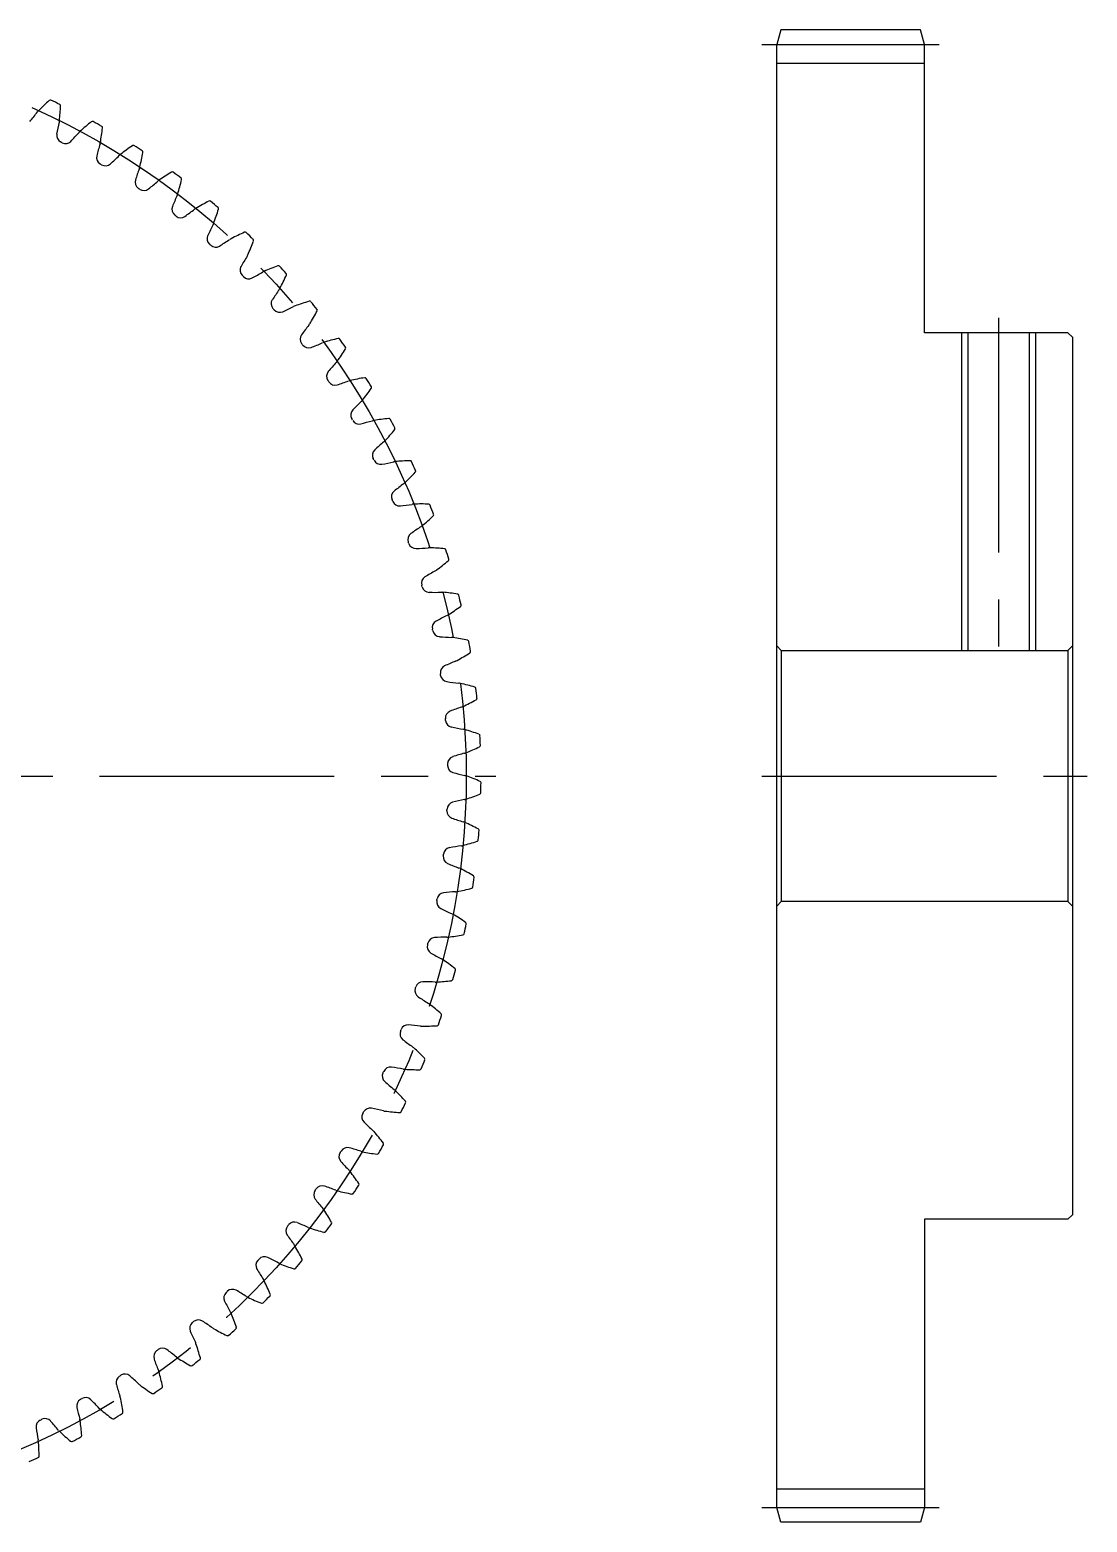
# Model space of a CAD drawing. Extents: x -1 to 142, y -8 to 112.
# Drawn here: x 70.5 to 142, y 10 to 111 of the extents above; entities that cross this region are included whole.
import ezdxf

# ---------------------------------------------------------------- set-up
doc = ezdxf.new("R2010")
doc.units = 0
doc.header["$LTSCALE"] = 0.5
doc.linetypes.add('CENTER', pattern=[50.8, 31.75, -6.35, 6.35, -6.35])
for name, color, linetype in [('MSM_CENTER', 1, 'CENTER'), ('MSM_CONTINUOUS', 7, 'CONTINUOUS'), ('MSM_NARROW', 5, 'CONTINUOUS')]:
    doc.layers.add(name, color=color, linetype=linetype)

msp = doc.modelspace()

# ---------------------------------------------------------------- linework, layer by layer
at = {"layer": 'MSM_CENTER'}
for p, q in [((120, 110), (132, 110)), ((136, 91.5), (136, 68)), ((-1, 60.5), (102, 60.5)), ((120, 60.5), (142, 60.5)), ((120, 11), (132, 11))]:
    msp.add_line(p, q, dxfattribs=at)
msp.add_circle((50.5, 60.5), 49.5, dxfattribs=at)
at = {"layer": 'MSM_CONTINUOUS'}
for p, q in [((121.27, 111), (121, 110)), ((130.73, 111), (121.27, 111)), ((131, 110), (130.73, 111)), ((121, 11), (121, 110)), ((131, 90.5), (131, 110)), ((121, 108.75), (131, 108.75)), ((140.7, 90.5), (131, 90.5)), ((133.93, 90.5), (133.93, 69)), ((138.07, 90.5), (138.07, 69)), ((141, 90.2), (140.7, 90.5)), ((141, 90.2), (141, 30.8)), ((121.3, 69), (121, 69.3)), ((121.3, 69), (121.3, 52)), ((121.3, 69), (140.7, 69)), ((141, 69.3), (140.7, 69)), ((140.7, 69), (140.7, 52)), ((121, 51.7), (121.3, 52)), ((140.7, 52), (121.3, 52)), ((140.7, 52), (141, 51.7)), ((131, 30.5), (131, 11)), ((140.7, 30.5), (131, 30.5)), ((141, 30.8), (140.7, 30.5)), ((121, 12.25), (131, 12.25)), ((121.27, 10), (121, 11)), ((131, 11), (130.73, 10)), ((130.73, 10), (121.27, 10))]:
    msp.add_line(p, q, dxfattribs=at)
for centre, radius, start, end in [((82.82, 93.95), 16.5, 131.9481, 135.4545), ((71.86, 106.15), 0.1, 64.9249, 131.948), ((50.5, 60.5), 50.5, 64.166, 64.9249), ((58.9, 114.7), 15.23, 319.4956, 322.5787), ((71.66, 104.94), 0.831, 135.4544, 142.5785), ((56.08, 106.68), 16.5, 353.6364, 357.1428), ((72.46, 105.86), 0.1, 357.143, 64.1661), ((87.27, 101.2), 15.23, 166.5122, 169.5953), ((71.66, 104.94), 0.831, 346.5124, 353.6366), ((62.32, 114.06), 15.23, 315.8593, 318.9423), ((74.43, 103.51), 0.831, 131.818, 138.9422), ((84.88, 91.84), 16.5, 128.3117, 131.8182), ((74.71, 104.7), 0.1, 61.2886, 128.3117), ((50.5, 60.5), 50.5, 60.5296, 61.2886), ((59, 106.23), 16.5, 350, 353.5065), ((75.3, 104.38), 0.1, 353.5065, 60.5297), ((72.79, 103.86), 0.5, 169.5952, 242.7972), ((50.5, 60.5), 48.25, 62.6574, 62.7972), ((72.89, 103.8), 0.5, 242.6574, 315.8592), ((89.78, 98.78), 15.23, 162.8758, 165.9589), ((74.43, 103.51), 0.831, 342.876, 350.0002), ((86.8, 89.59), 16.5, 124.6754, 128.1818), ((77.47, 103.08), 0.1, 57.6522, 124.6753), ((50.5, 60.5), 50.5, 56.8933, 57.6522), ((75.49, 102.36), 0.5, 165.9589, 239.1608), ((65.69, 113.2), 15.23, 312.2229, 315.306), ((77.11, 101.91), 0.831, 128.1817, 135.3058), ((61.88, 105.6), 16.5, 346.3636, 349.8701), ((78.03, 102.72), 0.1, 349.8703, 56.8934), ((50.5, 60.5), 48.25, 59.021, 59.1608), ((75.59, 102.3), 0.5, 239.021, 312.2229), ((92.13, 96.21), 15.23, 159.2395, 162.3225), ((77.11, 101.91), 0.831, 339.2397, 346.3638), ((88.57, 87.23), 16.5, 121.039, 124.5455), ((80.11, 101.28), 0.1, 54.0158, 121.0389), ((50.5, 60.5), 50.5, 53.2569, 54.0158), ((78.1, 100.69), 0.5, 162.3225, 235.5245), ((50.5, 60.5), 48.25, 55.3846, 55.5245), ((78.19, 100.62), 0.5, 235.3846, 308.5865), ((69.01, 112.14), 15.23, 308.5865, 311.6696), ((79.68, 100.14), 0.831, 124.5453, 131.6694), ((64.72, 104.79), 16.5, 342.7273, 346.2337), ((80.65, 100.89), 0.1, 346.2337, 53.257), ((80.59, 98.86), 0.5, 158.6861, 231.8881), ((94.31, 93.5), 15.23, 155.6031, 158.6862), ((79.68, 100.14), 0.831, 335.6033, 342.7275), ((90.19, 84.76), 16.5, 117.4026, 120.9091), ((82.64, 99.32), 0.1, 50.3795, 117.4026), ((50.5, 60.5), 50.5, 49.6205, 50.3795), ((50.5, 60.5), 48.25, 51.7483, 51.8881), ((80.68, 98.78), 0.5, 231.7483, 304.9501), ((72.24, 110.86), 15.23, 304.9502, 308.0332), ((82.14, 98.21), 0.831, 120.9089, 128.0331), ((67.5, 103.8), 16.5, 339.0909, 342.5974), ((83.15, 98.89), 0.1, 342.5974, 49.6206), ((82.96, 96.87), 0.5, 155.0498, 228.2517), ((96.32, 90.66), 15.23, 151.9668, 155.0498), ((82.14, 98.21), 0.831, 331.9669, 339.0911), ((91.65, 82.2), 16.5, 113.7663, 117.2727), ((85.04, 97.21), 0.1, 46.7431, 113.7662), ((50.5, 60.5), 50.5, 45.9842, 46.7431), ((50.5, 60.5), 48.25, 48.1119, 48.2517), ((83.05, 96.79), 0.5, 228.1119, 301.3138), ((75.39, 109.38), 15.23, 301.3138, 304.3969), ((84.47, 96.12), 0.831, 117.2726, 124.3967), ((70.21, 102.63), 16.5, 335.4545, 338.961), ((85.52, 96.75), 0.1, 338.961, 45.9843), ((85.2, 94.74), 0.5, 151.4134, 224.6154), ((98.14, 87.69), 15.23, 148.3304, 151.4134), ((84.47, 96.12), 0.831, 328.3306, 335.4547), ((92.94, 79.54), 16.5, 110.1299, 113.6364), ((87.3, 94.94), 0.1, 43.1067, 110.1298), ((50.5, 60.5), 50.5, 42.3478, 43.1067), ((50.5, 60.5), 48.25, 44.4755, 44.6154), ((85.29, 94.65), 0.5, 224.4755, 297.6774), ((78.44, 107.7), 15.23, 297.6775, 300.7605), ((86.66, 93.9), 0.831, 113.6362, 120.7603), ((72.85, 101.3), 16.5, 331.8182, 335.3246), ((87.75, 94.45), 0.1, 335.3246, 42.3479), ((99.77, 84.61), 15.23, 144.694, 147.7771), ((86.66, 93.9), 0.831, 324.6942, 331.8184), ((87.3, 92.47), 0.5, 147.777, 220.979), ((50.5, 60.5), 48.25, 40.8392, 40.979), ((87.38, 92.38), 0.5, 220.8392, 294.0411), ((81.38, 105.83), 15.23, 294.0411, 297.1242), ((88.7, 91.54), 0.831, 109.9999, 117.124), ((94.06, 76.81), 16.5, 106.4935, 110), ((89.41, 92.54), 0.1, 39.4704, 106.4935), ((75.39, 99.8), 16.5, 328.1818, 331.6883), ((50.5, 60.5), 50.5, 38.7114, 39.4704), ((89.83, 92.02), 0.1, 331.6885, 38.7115), ((101.2, 81.44), 15.23, 141.0577, 144.1407), ((88.7, 91.54), 0.831, 321.0578, 328.182), ((89.26, 90.07), 0.5, 144.1407, 217.3426), ((95.01, 74.02), 16.5, 102.8572, 106.3636), ((91.36, 90.01), 0.1, 35.8346, 102.8571), ((50.5, 60.5), 50.5, 35.0751, 35.834), ((50.5, 60.5), 48.25, 37.2028, 37.3426), ((89.33, 89.98), 0.5, 217.2028, 290.4047), ((84.19, 103.78), 15.23, 290.4047, 293.4878), ((90.6, 89.05), 0.831, 106.3635, 113.4876), ((77.83, 98.14), 16.5, 324.5455, 328.0519), ((91.75, 89.46), 0.1, 328.0521, 35.0752), ((91.05, 87.55), 0.5, 140.5043, 213.7063), ((102.42, 78.18), 15.23, 137.4213, 140.5044), ((90.6, 89.05), 0.831, 317.4215, 324.5457), ((50.5, 60.5), 48.25, 33.5664, 33.7063), ((91.12, 87.45), 0.5, 213.5664, 286.7683), ((86.87, 101.56), 15.23, 286.7684, 289.8514), ((92.33, 86.45), 0.831, 102.7271, 109.8512), ((95.78, 71.17), 16.5, 99.2208, 102.7273), ((93.15, 87.36), 0.1, 32.1976, 99.2208), ((50.5, 60.5), 50.5, 31.4387, 32.1976), ((103.44, 74.86), 15.23, 133.7849, 136.868), ((92.33, 86.45), 0.831, 313.7851, 320.9093), ((80.16, 96.33), 16.5, 320.9091, 324.4155), ((93.5, 86.79), 0.1, 324.4155, 31.4388), ((92.69, 84.93), 0.5, 136.868, 210.0699), ((50.5, 60.5), 48.25, 29.9301, 30.0699), ((92.75, 84.82), 0.5, 209.9301, 283.132), ((89.4, 99.17), 15.23, 283.132, 286.2151), ((93.89, 83.75), 0.831, 99.0908, 106.2149), ((96.36, 68.27), 16.5, 95.5845, 99.0909), ((82.38, 94.38), 16.5, 317.2727, 320.7792), ((94.77, 84.6), 0.1, 28.5613, 95.5844), ((50.5, 60.5), 50.5, 27.8024, 28.5613), ((95.08, 84.01), 0.1, 320.7794, 27.8025), ((104.24, 71.47), 15.23, 130.1486, 133.2316), ((93.89, 83.75), 0.831, 310.1488, 317.2729), ((94.15, 82.2), 0.5, 133.2316, 206.4336), ((50.5, 60.5), 48.25, 26.2937, 26.4336), ((94.21, 82.09), 0.5, 206.2937, 279.4956), ((96.76, 65.35), 16.5, 91.9481, 95.4545), ((96.21, 81.74), 0.1, 24.9249, 91.948), ((91.78, 96.62), 15.23, 279.4956, 282.5787), ((95.27, 80.95), 0.831, 95.4544, 102.5785), ((84.46, 92.29), 16.5, 313.6364, 317.1428), ((50.5, 60.5), 50.5, 24.166, 24.9249), ((96.48, 81.13), 0.1, 317.1428, 24.1661), ((104.83, 68.04), 15.23, 126.5122, 129.5953), ((95.27, 80.95), 0.831, 306.5124, 313.6366), ((95.44, 79.39), 0.5, 129.5952, 202.7972), ((50.5, 60.5), 48.25, 22.6574, 22.7972), ((95.49, 79.28), 0.5, 202.6574, 275.8592), ((93.98, 93.93), 15.23, 275.8593, 278.9423), ((96.48, 78.07), 0.831, 91.818, 98.9422), ((96.98, 62.41), 16.5, 88.3117, 91.8182), ((97.46, 78.8), 0.1, 21.2886, 88.3117), ((50.5, 60.5), 50.5, 20.5296, 21.2886), ((86.41, 90.07), 16.5, 310, 313.5065), ((97.7, 78.17), 0.1, 313.5066, 20.5297), ((96.55, 76.5), 0.5, 125.9589, 199.1608), ((105.2, 64.58), 15.23, 122.8758, 125.9589), ((96.48, 78.07), 0.831, 302.876, 310.0002), ((50.5, 60.5), 48.25, 19.021, 19.1608), ((96.59, 76.39), 0.5, 199.021, 272.2229), ((96.02, 91.11), 15.23, 272.2229, 275.306), ((97.5, 75.11), 0.831, 88.1817, 95.3058), ((97.01, 59.45), 16.5, 84.6754, 88.1818), ((98.53, 75.78), 0.1, 17.6522, 84.6753), ((50.5, 60.5), 50.5, 16.8933, 17.6522), ((88.21, 87.73), 16.5, 306.3636, 309.8701), ((98.73, 75.15), 0.1, 309.8703, 16.8934), ((97.47, 73.55), 0.5, 122.3225, 195.5245), ((105.35, 61.1), 15.23, 119.2395, 122.3225), ((97.5, 75.11), 0.831, 299.2397, 306.3638), ((50.5, 60.5), 48.25, 15.3846, 15.5245), ((97.5, 73.43), 0.5, 195.3846, 268.5865), ((97.87, 88.16), 15.23, 268.5865, 271.6696), ((98.33, 72.1), 0.831, 84.5453, 91.6694), ((96.85, 56.51), 16.5, 81.039, 84.5455), ((99.4, 72.71), 0.1, 14.0158, 81.0389), ((50.5, 60.5), 50.5, 13.2569, 14.0158), ((89.86, 85.29), 16.5, 302.7273, 306.2337), ((99.56, 72.06), 0.1, 306.2337, 13.257), ((98.2, 70.54), 0.5, 118.6861, 191.8881), ((105.28, 57.62), 15.23, 115.6031, 118.6862), ((98.33, 72.1), 0.831, 295.6033, 302.7275), ((50.5, 60.5), 48.25, 11.7483, 11.8881), ((98.23, 70.43), 0.5, 191.7483, 264.9502), ((99.53, 85.1), 15.23, 264.9502, 268.0332), ((98.97, 69.05), 0.831, 80.9089, 88.0331), ((96.5, 53.58), 16.5, 77.4026, 80.9091), ((91.36, 82.74), 16.5, 299.0909, 302.5974), ((100.08, 69.58), 0.1, 10.3795, 77.4026), ((50.5, 60.5), 50.5, 9.6205, 10.3795), ((100.19, 68.92), 0.1, 302.5974, 9.6206), ((98.75, 67.5), 0.5, 115.0498, 188.2517), ((104.98, 54.15), 15.23, 111.9668, 115.0498), ((98.97, 69.05), 0.831, 291.9669, 299.0911), ((50.5, 60.5), 48.25, 8.1119, 8.2517), ((98.76, 67.38), 0.5, 188.1119, 261.3138), ((100.99, 81.94), 15.23, 261.3138, 264.3969), ((99.42, 65.96), 0.831, 77.2726, 84.3967), ((95.97, 50.67), 16.5, 73.7663, 77.2727), ((92.68, 80.1), 16.5, 295.4545, 298.961), ((100.55, 66.42), 0.1, 6.7431, 73.7662), ((50.5, 60.5), 50.5, 5.9842, 6.7431), ((100.63, 65.75), 0.1, 298.961, 5.9843), ((99.09, 64.42), 0.5, 111.4134, 184.6154), ((104.47, 50.71), 15.23, 108.3304, 111.4134), ((99.42, 65.96), 0.831, 288.3306, 295.4547), ((50.5, 60.5), 48.25, 4.4755, 4.6154), ((99.1, 64.3), 0.5, 184.4755, 257.6774), ((102.25, 78.7), 15.23, 257.6775, 260.7605), ((99.67, 62.84), 0.831, 73.6362, 80.7603), ((95.25, 47.81), 16.5, 70.1299, 73.6364), ((100.83, 63.23), 0.1, 3.1067, 70.13), ((50.5, 60.5), 50.5, 2.3478, 3.1067), ((99.24, 61.33), 0.5, 107.7771, 180.979), ((103.74, 47.31), 15.23, 104.694, 107.7771), ((99.67, 62.84), 0.831, 284.6942, 291.8184), ((93.84, 77.39), 16.5, 291.8182, 295.3246), ((100.86, 62.56), 0.1, 295.3246, 2.3479), ((50.5, 60.5), 48.25, 0.8392, 0.979), ((99.24, 61.21), 0.5, 180.8392, 254.0411), ((103.29, 75.38), 15.23, 254.0411, 257.1242), ((99.72, 59.72), 0.831, 69.9999, 77.124), ((94.36, 45), 16.5, 66.4935, 70), ((100.9, 60.03), 0.1, 359.4704, 66.4936), ((50.5, 60.5), 50.5, 358.7114, 359.4704), ((99.2, 58.24), 0.5, 104.1407, 177.3426), ((102.8, 43.96), 15.23, 101.0577, 104.1407), ((99.72, 59.72), 0.831, 281.0578, 288.182), ((94.83, 74.61), 16.5, 288.1818, 291.6883), ((100.89, 59.37), 0.1, 291.6883, 358.7115), ((50.5, 60.5), 48.25, 357.2028, 357.3426), ((99.19, 58.12), 0.5, 177.2028, 250.4047), ((104.13, 72), 15.23, 250.4047, 253.4878), ((99.57, 56.6), 0.831, 66.3635, 73.4876), ((93.28, 42.24), 16.5, 62.8572, 66.3636), ((100.77, 56.84), 0.1, 355.834, 62.8572), ((50.5, 60.5), 50.5, 355.0751, 355.834), ((98.96, 55.16), 0.5, 100.5043, 173.7063), ((101.64, 40.67), 15.23, 97.4213, 100.5044), ((99.57, 56.6), 0.831, 277.4215, 284.5457), ((95.63, 71.77), 16.5, 284.5455, 288.0519), ((100.71, 56.17), 0.1, 288.0519, 355.0752), ((98.94, 55.04), 0.5, 173.5664, 246.7683), ((50.5, 60.5), 48.25, 353.5664, 353.7063), ((104.75, 68.57), 15.23, 246.7684, 249.8514), ((99.22, 53.49), 0.831, 62.7271, 69.8512), ((92.04, 39.57), 16.5, 59.2208, 62.7273), ((50.5, 60.5), 50.5, 351.4387, 352.1976), ((100.43, 53.66), 0.1, 352.1976, 59.2209), ((98.52, 52.09), 0.5, 96.868, 170.0699), ((100.28, 37.47), 15.23, 93.7849, 96.868), ((99.22, 53.49), 0.831, 273.7851, 280.9093), ((96.26, 68.88), 16.5, 280.9091, 284.4155), ((100.34, 53), 0.1, 284.4155, 351.4388), ((98.5, 51.98), 0.5, 169.9301, 243.132), ((50.5, 60.5), 48.25, 349.9301, 350.0699), ((105.16, 65.12), 15.23, 243.132, 246.2151), ((98.68, 50.42), 0.831, 59.0908, 66.2149), ((90.63, 36.98), 16.5, 55.5845, 59.0909), ((99.9, 50.5), 0.1, 348.5613, 55.5845), ((97.89, 49.06), 0.5, 93.2316, 166.4336), ((98.72, 34.36), 15.23, 90.1486, 93.2316), ((98.68, 50.42), 0.831, 270.1488, 277.2729), ((96.69, 65.96), 16.5, 277.2727, 280.7792), ((99.76, 49.85), 0.1, 280.7792, 347.8024), ((50.5, 60.5), 50.5, 347.8024, 348.5613), ((97.86, 48.95), 0.5, 166.2937, 239.4956), ((50.5, 60.5), 48.25, 346.2937, 346.4336), ((105.34, 61.64), 15.23, 239.4956, 242.5787), ((97.94, 47.38), 0.831, 55.4544, 62.5785), ((89.06, 34.48), 16.5, 51.9481, 55.4545), ((99.17, 47.39), 0.1, 344.9249, 51.9482), ((97.07, 46.08), 0.5, 89.5952, 162.7972), ((96.97, 31.35), 15.23, 86.5122, 89.5953), ((97.94, 47.38), 0.831, 266.5124, 273.6366), ((96.95, 63.02), 16.5, 273.6364, 277.1428), ((98.99, 46.75), 0.1, 277.1428, 344.1661), ((50.5, 60.5), 50.5, 344.166, 344.9249), ((97.03, 45.97), 0.5, 162.6574, 235.8593), ((50.5, 60.5), 48.25, 342.6574, 342.7972), ((105.3, 58.16), 15.23, 235.8593, 238.9423), ((97.01, 44.4), 0.831, 51.818, 58.9422), ((87.33, 32.08), 16.5, 48.3117, 51.8182), ((96.06, 43.16), 0.5, 85.9589, 159.1608), ((95.02, 28.46), 15.23, 82.8758, 85.9589), ((97.01, 44.4), 0.831, 262.876, 270.0002), ((97.01, 60.07), 16.5, 270, 273.5065), ((98.02, 43.7), 0.1, 273.5066, 340.5297), ((50.5, 60.5), 50.5, 340.5296, 341.2886), ((98.24, 44.33), 0.1, 341.2886, 48.3118), ((96.02, 43.05), 0.5, 159.021, 232.2229), ((50.5, 60.5), 48.25, 339.021, 339.1608), ((105.04, 54.69), 15.23, 232.2229, 235.306), ((95.9, 41.48), 0.831, 48.1817, 55.3058), ((85.45, 29.81), 16.5, 44.6754, 48.1818), ((94.82, 40.19), 0.5, 155.3846, 228.5865), ((50.5, 60.5), 48.25, 335.3846, 335.5245), ((94.87, 40.3), 0.5, 82.3225, 155.5245), ((92.9, 25.7), 15.23, 79.2395, 82.3225), ((95.9, 41.48), 0.831, 259.2397, 266.3638), ((96.89, 57.12), 16.5, 266.3636, 269.8701), ((96.86, 40.72), 0.1, 269.8703, 336.8934), ((50.5, 60.5), 50.5, 336.8933, 337.6522), ((97.11, 41.34), 0.1, 337.6522, 44.6754), ((104.56, 51.24), 15.23, 228.5865, 231.6696), ((94.6, 38.64), 0.831, 44.5453, 51.6694), ((83.44, 27.65), 16.5, 41.039, 44.5455), ((95.81, 38.42), 0.1, 334.0158, 41.0391), ((93.44, 37.42), 0.5, 151.7483, 224.9501), ((50.5, 60.5), 48.25, 331.7483, 331.8881), ((93.5, 37.53), 0.5, 78.6861, 151.8881), ((90.61, 23.08), 15.23, 75.6031, 78.6862), ((94.6, 38.64), 0.831, 255.6033, 262.7275), ((96.59, 54.19), 16.5, 262.7273, 266.2337), ((95.51, 37.82), 0.1, 266.2339, 333.257), ((50.5, 60.5), 50.5, 333.2569, 334.0158), ((103.87, 47.83), 15.23, 224.9502, 228.0332), ((93.13, 35.89), 0.831, 40.9089, 48.0331), ((81.29, 25.63), 16.5, 37.4026, 40.9091), ((50.5, 60.5), 50.5, 329.6205, 330.3795), ((94.31, 35.59), 0.1, 330.3795, 37.4027), ((91.89, 34.75), 0.5, 148.1119, 221.3138), ((50.5, 60.5), 48.25, 328.1119, 328.2517), ((102.96, 44.47), 15.23, 221.3138, 224.3969), ((91.96, 34.85), 0.5, 75.0498, 148.2517), ((88.16, 20.62), 15.23, 71.9668, 75.0498), ((93.13, 35.89), 0.831, 251.9669, 259.0911), ((96.09, 51.27), 16.5, 259.0909, 262.5974), ((93.98, 35.01), 0.1, 262.5976, 329.6206), ((91.48, 33.23), 0.831, 37.2726, 44.3967), ((79.01, 23.75), 16.5, 33.7663, 37.2727), ((90.18, 32.17), 0.5, 144.4755, 217.6775), ((50.5, 60.5), 48.25, 324.4755, 324.6154), ((90.25, 32.27), 0.5, 71.4134, 144.6154), ((85.55, 18.31), 15.23, 68.3304, 71.4134), ((91.48, 33.23), 0.831, 248.3306, 255.4547), ((95.42, 48.4), 16.5, 255.4545, 258.961), ((50.5, 60.5), 50.5, 325.9842, 326.7431), ((92.65, 32.86), 0.1, 326.7431, 33.7663), ((101.83, 41.18), 15.23, 217.6775, 220.7605), ((92.28, 32.31), 0.1, 258.961, 325.9843), ((88.37, 29.81), 0.5, 67.7771, 140.9789), ((89.67, 30.69), 0.831, 33.6362, 40.7603), ((76.62, 22.01), 16.5, 30.1299, 33.6364), ((88.3, 29.71), 0.5, 140.8392, 214.0411), ((100.51, 37.96), 15.23, 214.0411, 217.1242), ((50.5, 60.5), 48.25, 320.8392, 320.979), ((82.8, 16.17), 15.23, 64.694, 67.7771), ((89.67, 30.69), 0.831, 244.6942, 251.8184), ((94.56, 45.58), 16.5, 251.8182, 255.3246), ((90.4, 29.71), 0.1, 255.3248, 322.3479), ((50.5, 60.5), 50.5, 322.3478, 323.1067), ((90.81, 30.24), 0.1, 323.1067, 30.13), ((87.7, 28.27), 0.831, 29.9999, 37.124), ((74.13, 20.43), 16.5, 26.4935, 30), ((86.27, 27.38), 0.5, 137.2028, 210.4047), ((50.5, 60.5), 48.25, 317.2028, 317.3426), ((86.35, 27.47), 0.5, 64.1407, 137.3425), ((79.93, 14.21), 15.23, 61.0577, 64.1407), ((87.7, 28.27), 0.831, 241.0578, 248.182), ((93.52, 42.81), 16.5, 248.1818, 251.6883), ((50.5, 60.5), 50.5, 318.7114, 319.4704), ((88.81, 27.75), 0.1, 319.4704, 26.4936), ((98.98, 34.83), 15.23, 210.4047, 213.4878), ((85.58, 25.97), 0.831, 26.3635, 33.4876), ((71.54, 19.01), 16.5, 22.8572, 26.3636), ((88.37, 27.24), 0.1, 251.6885, 318.7115), ((84.1, 25.18), 0.5, 133.5664, 206.7683), ((50.5, 60.5), 48.25, 313.5664, 313.7063), ((84.18, 25.26), 0.5, 60.5043, 133.7063), ((76.93, 12.44), 15.23, 57.4213, 60.5044), ((85.58, 25.97), 0.831, 237.4215, 244.5457), ((50.5, 60.5), 50.5, 315.0751, 315.834), ((86.65, 25.38), 0.1, 315.834, 22.8572), ((97.25, 31.81), 15.23, 206.7684, 209.8514), ((92.31, 40.12), 16.5, 244.5455, 248.0519), ((86.18, 24.91), 0.1, 248.0519, 315.0752), ((81.79, 23.12), 0.5, 129.9301, 203.132), ((50.5, 60.5), 48.25, 309.9301, 310.0699), ((81.88, 23.19), 0.5, 56.868, 130.0699), ((73.83, 10.86), 15.23, 53.7849, 56.868), ((83.32, 23.82), 0.831, 22.7271, 29.8512), ((68.87, 17.76), 16.5, 19.2208, 22.7273), ((95.34, 28.9), 15.23, 203.132, 206.2151), ((83.32, 23.82), 0.831, 233.7851, 240.9093), ((90.94, 37.51), 16.5, 240.9091, 244.4155), ((83.86, 22.72), 0.1, 244.4155, 311.4388), ((50.5, 60.5), 50.5, 311.4387, 312.1976), ((84.35, 23.16), 0.1, 312.1976, 19.2209), ((79.36, 21.21), 0.5, 126.2937, 199.4956), ((50.5, 60.5), 48.25, 306.2937, 306.4336), ((79.45, 21.28), 0.5, 53.2316, 126.4336), ((70.63, 9.48), 15.23, 50.1486, 53.2316), ((80.93, 21.81), 0.831, 19.0908, 26.2149), ((66.12, 16.68), 16.5, 15.5845, 19.0909), ((93.24, 26.12), 15.23, 199.4956, 202.5787), ((78.41, 19.96), 0.831, 15.4544, 22.5785), ((80.93, 21.81), 0.831, 230.1488, 237.2729), ((89.4, 34.99), 16.5, 237.2727, 240.7792), ((81.39, 20.68), 0.1, 240.7792, 307.8024), ((50.5, 60.5), 50.5, 307.8024, 308.5613), ((81.92, 21.09), 0.1, 308.5613, 15.5845), ((76.81, 19.46), 0.5, 122.6574, 195.8593), ((90.98, 23.48), 15.23, 195.8593, 198.9423), ((50.5, 60.5), 48.25, 302.6574, 302.7972), ((76.91, 19.52), 0.5, 49.5952, 122.7972), ((67.36, 8.3), 15.23, 46.5122, 49.5953), ((78.41, 19.96), 0.831, 226.5124, 233.6366), ((87.7, 32.57), 16.5, 233.6364, 237.1428), ((63.31, 15.78), 16.5, 11.9481, 15.4545), ((79.35, 19.18), 0.1, 304.9249, 11.948), ((74.15, 17.87), 0.5, 119.021, 192.2229), ((50.5, 60.5), 48.25, 299.021, 299.1608), ((74.25, 17.93), 0.5, 45.9589, 119.1608), ((64.01, 7.34), 15.23, 42.8758, 45.9589), ((75.78, 18.27), 0.831, 11.818, 18.9422), ((60.45, 15.06), 16.5, 8.3117, 11.8182), ((78.8, 18.8), 0.1, 237.143, 304.1661), ((50.5, 60.5), 50.5, 304.166, 304.9249), ((88.55, 20.99), 15.23, 192.2229, 195.306), ((75.78, 18.27), 0.831, 222.876, 230.0002), ((85.86, 30.27), 16.5, 230, 233.5065), ((50.5, 60.5), 50.5, 300.5296, 301.2886), ((76.68, 17.43), 0.1, 301.2886, 8.3117), ((71.4, 16.46), 0.5, 115.3846, 188.5865), ((85.96, 18.66), 15.23, 188.5865, 191.6696), ((50.5, 60.5), 48.25, 295.3846, 295.5245), ((71.51, 16.51), 0.5, 42.3225, 115.5245), ((60.61, 6.59), 15.23, 39.2395, 42.3225), ((73.05, 16.75), 0.831, 219.2397, 226.3638), ((73.05, 16.75), 0.831, 8.1817, 15.3058), ((57.55, 14.52), 16.5, 4.6754, 8.1818), ((76.1, 17.09), 0.1, 233.5066, 300.5297), ((70.23, 15.41), 0.831, 4.5453, 11.6694), ((54.61, 14.17), 16.5, 1.039, 4.5455), ((83.87, 28.09), 16.5, 226.3636, 229.8701), ((73.3, 15.55), 0.1, 229.8703, 296.8934), ((50.5, 60.5), 50.5, 296.8933, 297.6522), ((73.89, 15.86), 0.1, 297.6522, 4.6754), ((50.5, 60.5), 50.5, 293.2569, 294.0158), ((71.01, 14.46), 0.1, 294.0158, 1.0391)]:
    msp.add_arc(centre, radius, start, end, dxfattribs=at)
at = {"layer": 'MSM_NARROW'}
for p, q in [((133.5, 90.5), (133.5, 69)), ((138.5, 90.5), (138.5, 69))]:
    msp.add_line(p, q, dxfattribs=at)

doc.saveas('drawing.dxf')
